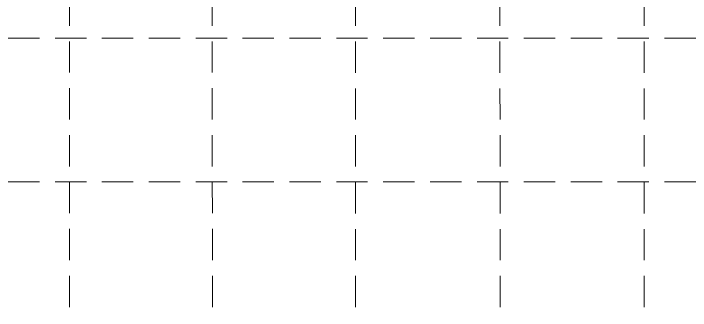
# Model space of a CAD drawing. Header units: inches. Extents: x 6967 to 7890, y 13663 to 15138.
# Drawn here: x 7074.9 to 7183.2, y 13988.9 to 14036.4 of the extents above; entities that cross this region are included whole.
import ezdxf

# ---------------------------------------------------------------- set-up
doc = ezdxf.new("R2010")
doc.units = ezdxf.units.IN
doc.header["$MEASUREMENT"] = 0
for name, pattern in [('DASHED', [0.75, 0.5, -0.25]), ('HIDDEN', [0.375, 0.25, -0.125]), ('xGWI003pt$0$PHANTOM2', [1.25, 0.625, -0.125, 0.125, -0.125, 0.125, -0.125])]:
    doc.linetypes.add(name, pattern=pattern)
for name, color, linetype in [('C-SITE-BLDG-STBK-N', 7, 'DASHED'), ('GRID', 254, 'HIDDEN'), ('xGWI003pt$0$C-BNDY-E', 3, 'xGWI003pt$0$PHANTOM2')]:
    doc.layers.add(name, color=color, linetype=linetype)

msp = doc.modelspace()

# ---------------------------------------------------------------- linework, layer by layer
at = {"layer": 'C-SITE-BLDG-STBK-N'}
msp.add_arc((6024.67, 7268.02), 6960.55, 76.300143, 80.65594, dxfattribs=at)
at = {"layer": 'GRID', "color": 252, "linetype": 'HIDDEN', "lineweight": 0, "ltscale": 20}
for p, q in [((7083.96, 13779.43), (7083.6, 15112.6)), ((7106.76, 13779.43), (7106.66, 15112.78)), ((7129.62, 13779.42), (7129.69, 15112.74)), ((7152.79, 13779.42), (7152.67, 15112.65)), ((7175.88, 13779.42), (7175.64, 15112.67)), ((6991.59, 14032.46), (7865.68, 14032.46)), ((6991.59, 14009.46), (7865.68, 14009.46))]:
    msp.add_line(p, q, dxfattribs=at)
at = {"layer": 'xGWI003pt$0$C-BNDY-E', "color": 253}
msp.add_arc((6024.67, 7268.02), 6950.55, 76.300143, 81.066863, dxfattribs=at)

doc.saveas('drawing.dxf')
